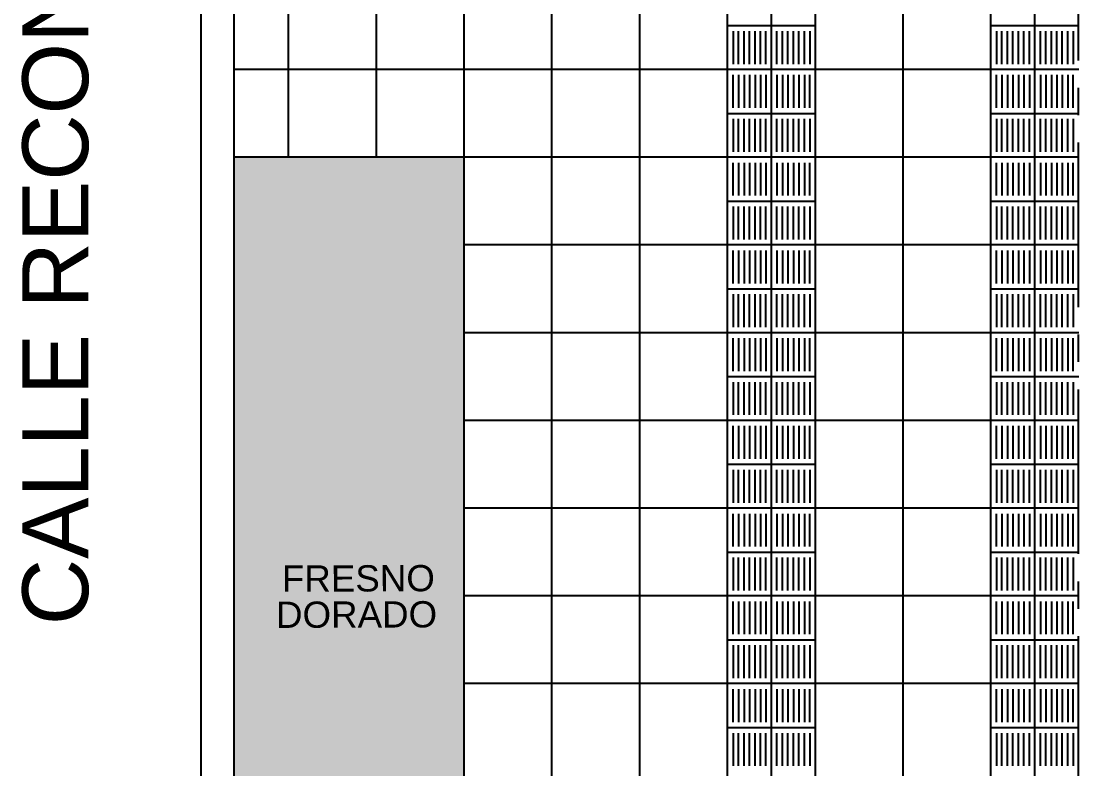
# Model space of a CAD drawing. Header units: inches. Extents: x -309 to 190, y -1585 to -1350.
# Drawn here: x -273.549 to -268.683, y -1401.116 to -1397.709 of the extents above; entities that cross this region are included whole.
import ezdxf

# ---------------------------------------------------------------- set-up
doc = ezdxf.new("R2010")
doc.units = ezdxf.units.IN
doc.header["$MEASUREMENT"] = 0
doc.linetypes.add('CENTER2', pattern=[1.125, 0.75, -0.125, 0.125, -0.125])
doc.linetypes.add('HIDDEN', pattern=[0.375, 0.25, -0.125])
for name, color, linetype in [('10-TEXTO', 9, 'CONTINUOUS'), ('CIEGOS', 9, 'CONTINUOUS'), ('DET', 9, 'CONTINUOUS'), ('lm', 9, 'HIDDEN'), ('NO VIDENTES', 9, 'CONTINUOUS'), ('TEXTVENT', 9, 'CONTINUOUS'), ('V2', 9, 'CONTINUOUS')]:
    doc.layers.add(name, color=color, linetype=linetype)
doc.styles.add('ARIAL', font='arial.ttf', dxfattribs={"height": 0.225})
doc.styles.add('ROMANS', font='arial.ttf')

msp = doc.modelspace()

# ---------------------------------------------------------------- hatches: boundary and pattern name
at = {"layer": 'DET'}
h = msp.add_hatch(dxfattribs=at)
h.set_pattern_fill('AR-CONC', color=256, scale=0.04, style=0)
h.set_pattern_definition([(50, (136.40562, -1150.64455), (0.28690407, -0.02510085), [0.03, -0.33]), (355, (136.40562, -1150.64455), (-0.05550053, 0.30087685), [0.024, -0.264]), (100.451444, (136.42953, -1150.64665), (0.23140354, 0.275776), [0.02549608, -0.28045684]), (46.1842, (136.40562, -1150.56455), (0.42689653, -0.0662077), [0.045, -0.495]), (96.63564, (136.4412, -1150.57007), (0.37386478, 0.38964744), [0.03824414, -0.4206855]), (351.18416, (136.4056, -1150.56455), (0.37386478, 0.38964744), [0.036, -0.396]), (21, (136.44562, -1150.58455), (0.23876282, -0.16104756), [0.03, -0.33]), (326, (136.44562, -1150.58455), (0.09732613, 0.29006002), [0.024, -0.264]), (71.451445, (136.46552, -1150.59797), (0.33608895, 0.12901246), [0.02549608, -0.28045684]), (37.5, (136.40562, -1150.64455), (0.004863942, 0.133157542), [0, -0.2608, 0, -0.268, 0, -0.265]), (7.5, (136.40562, -1150.64455), (0.105227815, 0.157764685), [0, -0.1528, 0, -0.2548, 0, -0.101]), (327.5, (136.31642, -1150.64455), (0.213528974, -0.009021949), [0, -0.1, 0, -0.312, 0, -0.414]), (317.5, (136.27642, -1150.64455), (0.23327447, 0.04004199), [0, -0.13, 0, -0.2072, 0, -0.294])])
h.paths.add_polyline_path([(-272.5818, -1398.3282), (-272.5819, -1412.7282), (-271.5319, -1412.7282), (-271.5319, -1398.3282)])

# ---------------------------------------------------------------- linework, layer by layer
at = {"layer": 'CIEGOS'}
for points in [[(-270.3319, -1415.8317), (-270.3318, -1378.8654)], [(-269.9319, -1415.6658), (-269.9318, -1379.0311)], [(-269.1319, -1415.334), (-269.1318, -1379.3625)]]:
    msp.add_lwpolyline(points, dxfattribs=at)
at = {"layer": 'DET'}
msp.add_line((-271.1319, -1416.1634), (-271.1318, -1378.5341), dxfattribs=at)
for points in [[(-271.5319, -1416.3293), (-271.5318, -1378.3684)], [(-270.7319, -1415.9975), (-270.7318, -1378.6997)], [(-270.1319, -1415.7487), (-270.1318, -1378.9483)], [(-269.5319, -1415.4999), (-269.5318, -1379.1968)], [(-268.9319, -1415.2511), (-268.9318, -1379.4453)], [(-272.3319, -1398.3282), (-272.3319, -1396.7282)], [(-271.9319, -1398.3282), (-271.9319, -1396.7282)], [(-270.3318, -1397.7282), (-269.9318, -1397.7282)], [(-269.1319, -1397.7282), (-268.7319, -1397.7282)], [(-268.7318, -1397.9282), (-272.5818, -1397.9282)], [(-270.3319, -1398.1282), (-269.9319, -1398.1282)], [(-269.1319, -1398.1282), (-268.7319, -1398.1282)], [(-268.7318, -1398.3282), (-271.5319, -1398.3282)], [(-270.3319, -1398.5282), (-269.9319, -1398.5282)], [(-269.1319, -1398.5282), (-268.7319, -1398.5282)], [(-268.7318, -1398.7282), (-271.5319, -1398.7282)], [(-270.3319, -1398.9282), (-269.9319, -1398.9282)], [(-269.1319, -1398.9282), (-268.7319, -1398.9282)], [(-268.7318, -1399.1282), (-271.5319, -1399.1282)], [(-270.3319, -1399.3282), (-269.9319, -1399.3282)], [(-269.1319, -1399.3282), (-268.7319, -1399.3282)], [(-268.7318, -1399.5282), (-271.5319, -1399.5282)], [(-270.3319, -1399.7282), (-269.9319, -1399.7282)], [(-269.1319, -1399.7282), (-268.7319, -1399.7282)], [(-268.7318, -1399.9282), (-271.5319, -1399.9282)], [(-270.3319, -1400.1282), (-269.9319, -1400.1282)], [(-269.1319, -1400.1282), (-268.7319, -1400.1282)], [(-268.7318, -1400.3282), (-271.5319, -1400.3282)], [(-268.7318, -1400.3282), (-271.5319, -1400.3282)], [(-270.3319, -1400.5282), (-269.9319, -1400.5282)], [(-269.1319, -1400.5282), (-268.7319, -1400.5282)], [(-268.7318, -1400.7282), (-271.5319, -1400.7282)], [(-270.3319, -1400.9282), (-269.9319, -1400.9282)], [(-269.1319, -1400.9282), (-268.7319, -1400.9282)]]:
    msp.add_lwpolyline(points, dxfattribs=at)
at = {"layer": 'lm', "linetype": 'CENTER2'}
msp.add_lwpolyline([(-268.7332, -1417.0117), (-268.7332, -1377.1114)], dxfattribs=at)
msp.add_lwpolyline([(-268.7332, -1417.0117), (-268.7332, -1377.1114)], dxfattribs=at)
at = {"layer": 'NO VIDENTES'}
for p, q in [((-270.3069, -1397.7532), (-270.3069, -1397.9032)), ((-270.2819, -1397.9032), (-270.2819, -1397.7532)), ((-270.2569, -1397.9032), (-270.2569, -1397.7532)), ((-270.2319, -1397.9032), (-270.2319, -1397.7532)), ((-270.2069, -1397.9032), (-270.2069, -1397.7532)), ((-270.1819, -1397.9032), (-270.1819, -1397.7532)), ((-270.1569, -1397.9032), (-270.1569, -1397.7532)), ((-270.1069, -1397.9032), (-270.1069, -1397.7532)), ((-270.0819, -1397.9032), (-270.0819, -1397.7532)), ((-270.0569, -1397.9032), (-270.0569, -1397.7532)), ((-270.0319, -1397.9032), (-270.0319, -1397.7532)), ((-270.0069, -1397.9032), (-270.0069, -1397.7532)), ((-269.9819, -1397.9032), (-269.9819, -1397.7532)), ((-269.9569, -1397.7532), (-269.9569, -1397.9032)), ((-269.1069, -1397.7532), (-269.1069, -1397.9032)), ((-269.0819, -1397.9032), (-269.0819, -1397.7532)), ((-269.0569, -1397.9032), (-269.0569, -1397.7532)), ((-269.0319, -1397.9032), (-269.0319, -1397.7532)), ((-269.0069, -1397.9032), (-269.0069, -1397.7532)), ((-268.9819, -1397.9032), (-268.9819, -1397.7532)), ((-268.9569, -1397.9032), (-268.9569, -1397.7532)), ((-268.9069, -1397.9032), (-268.9069, -1397.7532)), ((-268.8819, -1397.9032), (-268.8819, -1397.7532)), ((-268.8569, -1397.9032), (-268.8569, -1397.7532)), ((-268.8319, -1397.9032), (-268.8319, -1397.7532)), ((-268.8069, -1397.9032), (-268.8069, -1397.7532)), ((-268.7819, -1397.9032), (-268.7819, -1397.7532)), ((-268.7569, -1397.7532), (-268.7569, -1397.9032)), ((-270.3069, -1398.1032), (-270.3069, -1397.9532)), ((-270.2819, -1397.9532), (-270.2819, -1398.1032)), ((-270.2569, -1397.9532), (-270.2569, -1398.1032)), ((-270.2319, -1397.9532), (-270.2319, -1398.1032)), ((-270.2069, -1397.9532), (-270.2069, -1398.1032)), ((-270.1819, -1397.9532), (-270.1819, -1398.1032)), ((-270.1569, -1397.9532), (-270.1569, -1398.1032)), ((-270.1069, -1397.9532), (-270.1069, -1398.1032)), ((-270.0819, -1397.9532), (-270.0819, -1398.1032)), ((-270.0569, -1397.9532), (-270.0569, -1398.1032)), ((-270.0319, -1397.9532), (-270.0319, -1398.1032)), ((-270.0069, -1397.9532), (-270.0069, -1398.1032)), ((-269.9819, -1397.9532), (-269.9819, -1398.1032)), ((-269.9569, -1398.1032), (-269.9569, -1397.9532)), ((-269.1069, -1398.1032), (-269.1069, -1397.9532)), ((-269.0819, -1397.9532), (-269.0819, -1398.1032)), ((-269.0569, -1397.9532), (-269.0569, -1398.1032)), ((-269.0319, -1397.9532), (-269.0319, -1398.1032)), ((-269.0069, -1397.9532), (-269.0069, -1398.1032)), ((-268.9819, -1397.9532), (-268.9819, -1398.1032)), ((-268.9569, -1397.9532), (-268.9569, -1398.1032)), ((-268.9069, -1397.9532), (-268.9069, -1398.1032)), ((-268.8819, -1397.9532), (-268.8819, -1398.1032)), ((-268.8569, -1397.9532), (-268.8569, -1398.1032)), ((-268.8319, -1397.9532), (-268.8319, -1398.1032)), ((-268.8069, -1397.9532), (-268.8069, -1398.1032)), ((-268.7819, -1397.9532), (-268.7819, -1398.1032)), ((-268.7569, -1398.1032), (-268.7569, -1397.9532)), ((-270.3069, -1398.1532), (-270.3069, -1398.3032)), ((-270.2819, -1398.3032), (-270.2819, -1398.1532)), ((-270.2569, -1398.3032), (-270.2569, -1398.1532)), ((-270.2319, -1398.3032), (-270.2319, -1398.1532)), ((-270.2069, -1398.3032), (-270.2069, -1398.1532)), ((-270.1819, -1398.3032), (-270.1819, -1398.1532)), ((-270.1569, -1398.3032), (-270.1569, -1398.1532)), ((-270.1069, -1398.3032), (-270.1069, -1398.1532)), ((-270.0819, -1398.3032), (-270.0819, -1398.1532)), ((-270.0569, -1398.3032), (-270.0569, -1398.1532)), ((-270.0319, -1398.3032), (-270.0319, -1398.1532)), ((-270.0069, -1398.3032), (-270.0069, -1398.1532)), ((-269.9819, -1398.3032), (-269.9819, -1398.1532)), ((-269.9569, -1398.1532), (-269.9569, -1398.3032)), ((-269.1069, -1398.1532), (-269.1069, -1398.3032)), ((-269.0819, -1398.3032), (-269.0819, -1398.1532)), ((-269.0569, -1398.3032), (-269.0569, -1398.1532)), ((-269.0319, -1398.3032), (-269.0319, -1398.1532)), ((-269.0069, -1398.3032), (-269.0069, -1398.1532)), ((-268.9819, -1398.3032), (-268.9819, -1398.1532)), ((-268.9569, -1398.3032), (-268.9569, -1398.1532)), ((-268.9069, -1398.3032), (-268.9069, -1398.1532)), ((-268.8819, -1398.3032), (-268.8819, -1398.1532)), ((-268.8569, -1398.3032), (-268.8569, -1398.1532)), ((-268.8319, -1398.3032), (-268.8319, -1398.1532)), ((-268.8069, -1398.3032), (-268.8069, -1398.1532)), ((-268.7819, -1398.3032), (-268.7819, -1398.1532)), ((-268.7569, -1398.1532), (-268.7569, -1398.3032)), ((-270.3069, -1398.5032), (-270.3069, -1398.3532)), ((-270.2819, -1398.3532), (-270.2819, -1398.5032)), ((-270.2569, -1398.3532), (-270.2569, -1398.5032)), ((-270.2319, -1398.3532), (-270.2319, -1398.5032)), ((-270.2069, -1398.3532), (-270.2069, -1398.5032)), ((-270.1819, -1398.3532), (-270.1819, -1398.5032)), ((-270.1569, -1398.3532), (-270.1569, -1398.5032)), ((-270.1069, -1398.3532), (-270.1069, -1398.5032)), ((-270.0819, -1398.3532), (-270.0819, -1398.5032)), ((-270.0569, -1398.3532), (-270.0569, -1398.5032)), ((-270.0319, -1398.3532), (-270.0319, -1398.5032)), ((-270.0069, -1398.3532), (-270.0069, -1398.5032)), ((-269.9819, -1398.3532), (-269.9819, -1398.5032)), ((-269.9569, -1398.5032), (-269.9569, -1398.3532)), ((-269.1069, -1398.5032), (-269.1069, -1398.3532)), ((-269.0819, -1398.3532), (-269.0819, -1398.5032)), ((-269.0569, -1398.3532), (-269.0569, -1398.5032)), ((-269.0319, -1398.3532), (-269.0319, -1398.5032)), ((-269.0069, -1398.3532), (-269.0069, -1398.5032)), ((-268.9819, -1398.3532), (-268.9819, -1398.5032)), ((-268.9569, -1398.3532), (-268.9569, -1398.5032)), ((-268.9069, -1398.3532), (-268.9069, -1398.5032)), ((-268.8819, -1398.3532), (-268.8819, -1398.5032)), ((-268.8569, -1398.3532), (-268.8569, -1398.5032)), ((-268.8319, -1398.3532), (-268.8319, -1398.5032)), ((-268.8069, -1398.3532), (-268.8069, -1398.5032)), ((-268.7819, -1398.3532), (-268.7819, -1398.5032)), ((-268.7569, -1398.5032), (-268.7569, -1398.3532)), ((-270.3069, -1398.5532), (-270.3069, -1398.7032)), ((-270.2819, -1398.7032), (-270.2819, -1398.5532)), ((-270.2569, -1398.7032), (-270.2569, -1398.5532)), ((-270.2319, -1398.7032), (-270.2319, -1398.5532)), ((-270.2069, -1398.7032), (-270.2069, -1398.5532)), ((-270.1819, -1398.7032), (-270.1819, -1398.5532)), ((-270.1569, -1398.7032), (-270.1569, -1398.5532)), ((-270.1069, -1398.7032), (-270.1069, -1398.5532)), ((-270.0819, -1398.7032), (-270.0819, -1398.5532)), ((-270.0569, -1398.7032), (-270.0569, -1398.5532)), ((-270.0319, -1398.7032), (-270.0319, -1398.5532)), ((-270.0069, -1398.7032), (-270.0069, -1398.5532)), ((-269.9819, -1398.7032), (-269.9819, -1398.5532)), ((-269.9569, -1398.5532), (-269.9569, -1398.7032)), ((-269.1069, -1398.5532), (-269.1069, -1398.7032)), ((-269.0819, -1398.7032), (-269.0819, -1398.5532)), ((-269.0569, -1398.7032), (-269.0569, -1398.5532)), ((-269.0319, -1398.7032), (-269.0319, -1398.5532)), ((-269.0069, -1398.7032), (-269.0069, -1398.5532)), ((-268.9819, -1398.7032), (-268.9819, -1398.5532)), ((-268.9569, -1398.7032), (-268.9569, -1398.5532)), ((-268.9069, -1398.7032), (-268.9069, -1398.5532)), ((-268.8819, -1398.7032), (-268.8819, -1398.5532)), ((-268.8569, -1398.7032), (-268.8569, -1398.5532)), ((-268.8319, -1398.7032), (-268.8319, -1398.5532)), ((-268.8069, -1398.7032), (-268.8069, -1398.5532)), ((-268.7819, -1398.7032), (-268.7819, -1398.5532)), ((-268.7569, -1398.5532), (-268.7569, -1398.7032)), ((-270.3069, -1398.9032), (-270.3069, -1398.7532)), ((-270.2819, -1398.7532), (-270.2819, -1398.9032)), ((-270.2569, -1398.7532), (-270.2569, -1398.9032)), ((-270.2319, -1398.7532), (-270.2319, -1398.9032)), ((-270.2069, -1398.7532), (-270.2069, -1398.9032)), ((-270.1819, -1398.7532), (-270.1819, -1398.9032)), ((-270.1569, -1398.7532), (-270.1569, -1398.9032)), ((-270.1069, -1398.7532), (-270.1069, -1398.9032)), ((-270.0819, -1398.7532), (-270.0819, -1398.9032)), ((-270.0569, -1398.7532), (-270.0569, -1398.9032)), ((-270.0319, -1398.7532), (-270.0319, -1398.9032)), ((-270.0069, -1398.7532), (-270.0069, -1398.9032)), ((-269.9819, -1398.7532), (-269.9819, -1398.9032)), ((-269.9569, -1398.9032), (-269.9569, -1398.7532)), ((-269.1069, -1398.9032), (-269.1069, -1398.7532)), ((-269.0819, -1398.7532), (-269.0819, -1398.9032)), ((-269.0569, -1398.7532), (-269.0569, -1398.9032)), ((-269.0319, -1398.7532), (-269.0319, -1398.9032)), ((-269.0069, -1398.7532), (-269.0069, -1398.9032)), ((-268.9819, -1398.7532), (-268.9819, -1398.9032)), ((-268.9569, -1398.7532), (-268.9569, -1398.9032)), ((-268.9069, -1398.7532), (-268.9069, -1398.9032)), ((-268.8819, -1398.7532), (-268.8819, -1398.9032)), ((-268.8569, -1398.7532), (-268.8569, -1398.9032)), ((-268.8319, -1398.7532), (-268.8319, -1398.9032)), ((-268.8069, -1398.7532), (-268.8069, -1398.9032)), ((-268.7819, -1398.7532), (-268.7819, -1398.9032)), ((-268.7569, -1398.9032), (-268.7569, -1398.7532)), ((-270.3069, -1398.9532), (-270.3069, -1399.1032)), ((-270.2819, -1399.1032), (-270.2819, -1398.9532)), ((-270.2569, -1399.1032), (-270.2569, -1398.9532)), ((-270.2319, -1399.1032), (-270.2319, -1398.9532)), ((-270.2069, -1399.1032), (-270.2069, -1398.9532)), ((-270.1819, -1399.1032), (-270.1819, -1398.9532)), ((-270.1569, -1399.1032), (-270.1569, -1398.9532)), ((-270.1069, -1399.1032), (-270.1069, -1398.9532)), ((-270.0819, -1399.1032), (-270.0819, -1398.9532)), ((-270.0569, -1399.1032), (-270.0569, -1398.9532)), ((-270.0319, -1399.1032), (-270.0319, -1398.9532)), ((-270.0069, -1399.1032), (-270.0069, -1398.9532)), ((-269.9819, -1399.1032), (-269.9819, -1398.9532)), ((-269.9569, -1398.9532), (-269.9569, -1399.1032)), ((-269.1069, -1398.9532), (-269.1069, -1399.1032)), ((-269.0819, -1399.1032), (-269.0819, -1398.9532)), ((-269.0569, -1399.1032), (-269.0569, -1398.9532)), ((-269.0319, -1399.1032), (-269.0319, -1398.9532)), ((-269.0069, -1399.1032), (-269.0069, -1398.9532)), ((-268.9819, -1399.1032), (-268.9819, -1398.9532)), ((-268.9569, -1399.1032), (-268.9569, -1398.9532)), ((-268.9069, -1399.1032), (-268.9069, -1398.9532)), ((-268.8819, -1399.1032), (-268.8819, -1398.9532)), ((-268.8569, -1399.1032), (-268.8569, -1398.9532)), ((-268.8319, -1399.1032), (-268.8319, -1398.9532)), ((-268.8069, -1399.1032), (-268.8069, -1398.9532)), ((-268.7819, -1399.1032), (-268.7819, -1398.9532)), ((-268.7569, -1398.9532), (-268.7569, -1399.1032)), ((-270.3069, -1399.3032), (-270.3069, -1399.1532)), ((-270.2819, -1399.1532), (-270.2819, -1399.3032)), ((-270.2569, -1399.1532), (-270.2569, -1399.3032)), ((-270.2319, -1399.1532), (-270.2319, -1399.3032)), ((-270.2069, -1399.1532), (-270.2069, -1399.3032)), ((-270.1819, -1399.1532), (-270.1819, -1399.3032)), ((-270.1569, -1399.1532), (-270.1569, -1399.3032)), ((-270.1069, -1399.1532), (-270.1069, -1399.3032)), ((-270.0819, -1399.1532), (-270.0819, -1399.3032)), ((-270.0569, -1399.1532), (-270.0569, -1399.3032)), ((-270.0319, -1399.1532), (-270.0319, -1399.3032)), ((-270.0069, -1399.1532), (-270.0069, -1399.3032)), ((-269.9819, -1399.1532), (-269.9819, -1399.3032)), ((-269.9569, -1399.3032), (-269.9569, -1399.1532)), ((-269.1069, -1399.3032), (-269.1069, -1399.1532)), ((-269.0819, -1399.1532), (-269.0819, -1399.3032)), ((-269.0569, -1399.1532), (-269.0569, -1399.3032)), ((-269.0319, -1399.1532), (-269.0319, -1399.3032)), ((-269.0069, -1399.1532), (-269.0069, -1399.3032)), ((-268.9819, -1399.1532), (-268.9819, -1399.3032)), ((-268.9569, -1399.1532), (-268.9569, -1399.3032)), ((-268.9069, -1399.1532), (-268.9069, -1399.3032)), ((-268.8819, -1399.1532), (-268.8819, -1399.3032)), ((-268.8569, -1399.1532), (-268.8569, -1399.3032)), ((-268.8319, -1399.1532), (-268.8319, -1399.3032)), ((-268.8069, -1399.1532), (-268.8069, -1399.3032)), ((-268.7819, -1399.1532), (-268.7819, -1399.3032)), ((-268.7569, -1399.3032), (-268.7569, -1399.1532)), ((-270.3069, -1399.3532), (-270.3069, -1399.5032)), ((-270.2819, -1399.5032), (-270.2819, -1399.3532)), ((-270.2569, -1399.5032), (-270.2569, -1399.3532)), ((-270.2319, -1399.5032), (-270.2319, -1399.3532)), ((-270.2069, -1399.5032), (-270.2069, -1399.3532)), ((-270.1819, -1399.5032), (-270.1819, -1399.3532)), ((-270.1569, -1399.5032), (-270.1569, -1399.3532)), ((-270.1069, -1399.5032), (-270.1069, -1399.3532)), ((-270.0819, -1399.5032), (-270.0819, -1399.3532)), ((-270.0569, -1399.5032), (-270.0569, -1399.3532)), ((-270.0319, -1399.5032), (-270.0319, -1399.3532)), ((-270.0069, -1399.5032), (-270.0069, -1399.3532)), ((-269.9819, -1399.5032), (-269.9819, -1399.3532)), ((-269.9569, -1399.3532), (-269.9569, -1399.5032)), ((-269.1069, -1399.3532), (-269.1069, -1399.5032)), ((-269.0819, -1399.5032), (-269.0819, -1399.3532)), ((-269.0569, -1399.5032), (-269.0569, -1399.3532)), ((-269.0319, -1399.5032), (-269.0319, -1399.3532)), ((-269.0069, -1399.5032), (-269.0069, -1399.3532)), ((-268.9819, -1399.5032), (-268.9819, -1399.3532)), ((-268.9569, -1399.5032), (-268.9569, -1399.3532)), ((-268.9069, -1399.5032), (-268.9069, -1399.3532)), ((-268.8819, -1399.5032), (-268.8819, -1399.3532)), ((-268.8569, -1399.5032), (-268.8569, -1399.3532)), ((-268.8319, -1399.5032), (-268.8319, -1399.3532)), ((-268.8069, -1399.5032), (-268.8069, -1399.3532)), ((-268.7819, -1399.5032), (-268.7819, -1399.3532)), ((-268.7569, -1399.3532), (-268.7569, -1399.5032)), ((-270.3069, -1399.7032), (-270.3069, -1399.5532)), ((-270.2819, -1399.5532), (-270.2819, -1399.7032)), ((-270.2569, -1399.5532), (-270.2569, -1399.7032)), ((-270.2319, -1399.5532), (-270.2319, -1399.7032)), ((-270.2069, -1399.5532), (-270.2069, -1399.7032)), ((-270.1819, -1399.5532), (-270.1819, -1399.7032)), ((-270.1569, -1399.5532), (-270.1569, -1399.7032)), ((-270.1069, -1399.5532), (-270.1069, -1399.7032)), ((-270.0819, -1399.5532), (-270.0819, -1399.7032)), ((-270.0569, -1399.5532), (-270.0569, -1399.7032)), ((-270.0319, -1399.5532), (-270.0319, -1399.7032)), ((-270.0069, -1399.5532), (-270.0069, -1399.7032)), ((-269.9819, -1399.5532), (-269.9819, -1399.7032)), ((-269.9569, -1399.7032), (-269.9569, -1399.5532)), ((-269.1069, -1399.7032), (-269.1069, -1399.5532)), ((-269.0819, -1399.5532), (-269.0819, -1399.7032)), ((-269.0569, -1399.5532), (-269.0569, -1399.7032)), ((-269.0319, -1399.5532), (-269.0319, -1399.7032)), ((-269.0069, -1399.5532), (-269.0069, -1399.7032)), ((-268.9819, -1399.5532), (-268.9819, -1399.7032)), ((-268.9569, -1399.5532), (-268.9569, -1399.7032)), ((-268.9069, -1399.5532), (-268.9069, -1399.7032)), ((-268.8819, -1399.5532), (-268.8819, -1399.7032)), ((-268.8569, -1399.5532), (-268.8569, -1399.7032)), ((-268.8319, -1399.5532), (-268.8319, -1399.7032)), ((-268.8069, -1399.5532), (-268.8069, -1399.7032)), ((-268.7819, -1399.5532), (-268.7819, -1399.7032)), ((-268.7569, -1399.7032), (-268.7569, -1399.5532)), ((-270.3069, -1399.7532), (-270.3069, -1399.9032)), ((-270.2819, -1399.9032), (-270.2819, -1399.7532)), ((-270.2569, -1399.9032), (-270.2569, -1399.7532)), ((-270.2319, -1399.9032), (-270.2319, -1399.7532)), ((-270.2069, -1399.9032), (-270.2069, -1399.7532)), ((-270.1819, -1399.9032), (-270.1819, -1399.7532)), ((-270.1569, -1399.9032), (-270.1569, -1399.7532)), ((-270.1069, -1399.9032), (-270.1069, -1399.7532)), ((-270.0819, -1399.9032), (-270.0819, -1399.7532)), ((-270.0569, -1399.9032), (-270.0569, -1399.7532)), ((-270.0319, -1399.9032), (-270.0319, -1399.7532)), ((-270.0069, -1399.9032), (-270.0069, -1399.7532)), ((-269.9819, -1399.9032), (-269.9819, -1399.7532)), ((-269.9569, -1399.7532), (-269.9569, -1399.9032)), ((-269.1069, -1399.7532), (-269.1069, -1399.9032)), ((-269.0819, -1399.9032), (-269.0819, -1399.7532)), ((-269.0569, -1399.9032), (-269.0569, -1399.7532)), ((-269.0319, -1399.9032), (-269.0319, -1399.7532)), ((-269.0069, -1399.9032), (-269.0069, -1399.7532)), ((-268.9819, -1399.9032), (-268.9819, -1399.7532)), ((-268.9569, -1399.9032), (-268.9569, -1399.7532)), ((-268.9069, -1399.9032), (-268.9069, -1399.7532)), ((-268.8819, -1399.9032), (-268.8819, -1399.7532)), ((-268.8569, -1399.9032), (-268.8569, -1399.7532)), ((-268.8319, -1399.9032), (-268.8319, -1399.7532)), ((-268.8069, -1399.9032), (-268.8069, -1399.7532)), ((-268.7819, -1399.9032), (-268.7819, -1399.7532)), ((-268.7569, -1399.7532), (-268.7569, -1399.9032)), ((-270.3069, -1400.1032), (-270.3069, -1399.9532)), ((-270.2819, -1399.9532), (-270.2819, -1400.1032)), ((-270.2569, -1399.9532), (-270.2569, -1400.1032)), ((-270.2319, -1399.9532), (-270.2319, -1400.1032)), ((-270.2069, -1399.9532), (-270.2069, -1400.1032)), ((-270.1819, -1399.9532), (-270.1819, -1400.1032)), ((-270.1569, -1399.9532), (-270.1569, -1400.1032)), ((-270.1069, -1399.9532), (-270.1069, -1400.1032)), ((-270.0819, -1399.9532), (-270.0819, -1400.1032)), ((-270.0569, -1399.9532), (-270.0569, -1400.1032)), ((-270.0319, -1399.9532), (-270.0319, -1400.1032)), ((-270.0069, -1399.9532), (-270.0069, -1400.1032)), ((-269.9819, -1399.9532), (-269.9819, -1400.1032)), ((-269.9569, -1400.1032), (-269.9569, -1399.9532)), ((-269.1069, -1400.1032), (-269.1069, -1399.9532)), ((-269.0819, -1399.9532), (-269.0819, -1400.1032)), ((-269.0569, -1399.9532), (-269.0569, -1400.1032)), ((-269.0319, -1399.9532), (-269.0319, -1400.1032)), ((-269.0069, -1399.9532), (-269.0069, -1400.1032)), ((-268.9819, -1399.9532), (-268.9819, -1400.1032)), ((-268.9569, -1399.9532), (-268.9569, -1400.1032)), ((-268.9069, -1399.9532), (-268.9069, -1400.1032)), ((-268.8819, -1399.9532), (-268.8819, -1400.1032)), ((-268.8569, -1399.9532), (-268.8569, -1400.1032)), ((-268.8319, -1399.9532), (-268.8319, -1400.1032)), ((-268.8069, -1399.9532), (-268.8069, -1400.1032)), ((-268.7819, -1399.9532), (-268.7819, -1400.1032)), ((-268.7569, -1400.1032), (-268.7569, -1399.9532)), ((-270.3069, -1400.1532), (-270.3069, -1400.3032)), ((-270.2819, -1400.3032), (-270.2819, -1400.1532)), ((-270.2569, -1400.3032), (-270.2569, -1400.1532)), ((-270.2319, -1400.3032), (-270.2319, -1400.1532)), ((-270.2069, -1400.3032), (-270.2069, -1400.1532)), ((-270.1819, -1400.3032), (-270.1819, -1400.1532)), ((-270.1569, -1400.3032), (-270.1569, -1400.1532)), ((-270.1069, -1400.3032), (-270.1069, -1400.1532)), ((-270.0819, -1400.3032), (-270.0819, -1400.1532)), ((-270.0569, -1400.3032), (-270.0569, -1400.1532)), ((-270.0319, -1400.3032), (-270.0319, -1400.1532)), ((-270.0069, -1400.3032), (-270.0069, -1400.1532)), ((-269.9819, -1400.3032), (-269.9819, -1400.1532)), ((-269.9569, -1400.1532), (-269.9569, -1400.3032)), ((-269.1069, -1400.1532), (-269.1069, -1400.3032)), ((-269.0819, -1400.3032), (-269.0819, -1400.1532)), ((-269.0569, -1400.3032), (-269.0569, -1400.1532)), ((-269.0319, -1400.3032), (-269.0319, -1400.1532)), ((-269.0069, -1400.3032), (-269.0069, -1400.1532)), ((-268.9819, -1400.3032), (-268.9819, -1400.1532)), ((-268.9569, -1400.3032), (-268.9569, -1400.1532)), ((-268.9069, -1400.3032), (-268.9069, -1400.1532)), ((-268.8819, -1400.3032), (-268.8819, -1400.1532)), ((-268.8569, -1400.3032), (-268.8569, -1400.1532)), ((-268.8319, -1400.3032), (-268.8319, -1400.1532)), ((-268.8069, -1400.3032), (-268.8069, -1400.1532)), ((-268.7819, -1400.3032), (-268.7819, -1400.1532)), ((-268.7569, -1400.1532), (-268.7569, -1400.3032)), ((-270.3069, -1400.5032), (-270.3069, -1400.3532)), ((-270.2819, -1400.3532), (-270.2819, -1400.5032)), ((-270.2569, -1400.3532), (-270.2569, -1400.5032)), ((-270.2319, -1400.3532), (-270.2319, -1400.5032)), ((-270.2069, -1400.3532), (-270.2069, -1400.5032)), ((-270.1819, -1400.3532), (-270.1819, -1400.5032)), ((-270.1569, -1400.3532), (-270.1569, -1400.5032)), ((-270.1069, -1400.3532), (-270.1069, -1400.5032)), ((-270.0819, -1400.3532), (-270.0819, -1400.5032)), ((-270.0569, -1400.3532), (-270.0569, -1400.5032)), ((-270.0319, -1400.3532), (-270.0319, -1400.5032)), ((-270.0069, -1400.3532), (-270.0069, -1400.5032)), ((-269.9819, -1400.3532), (-269.9819, -1400.5032)), ((-269.9569, -1400.5032), (-269.9569, -1400.3532)), ((-269.1069, -1400.5032), (-269.1069, -1400.3532)), ((-269.0819, -1400.3532), (-269.0819, -1400.5032)), ((-269.0569, -1400.3532), (-269.0569, -1400.5032)), ((-269.0319, -1400.3532), (-269.0319, -1400.5032)), ((-269.0069, -1400.3532), (-269.0069, -1400.5032)), ((-268.9819, -1400.3532), (-268.9819, -1400.5032)), ((-268.9569, -1400.3532), (-268.9569, -1400.5032)), ((-268.9069, -1400.3532), (-268.9069, -1400.5032)), ((-268.8819, -1400.3532), (-268.8819, -1400.5032)), ((-268.8569, -1400.3532), (-268.8569, -1400.5032)), ((-268.8319, -1400.3532), (-268.8319, -1400.5032)), ((-268.8069, -1400.3532), (-268.8069, -1400.5032)), ((-268.7819, -1400.3532), (-268.7819, -1400.5032)), ((-268.7569, -1400.5032), (-268.7569, -1400.3532)), ((-270.3069, -1400.5532), (-270.3069, -1400.7032)), ((-270.2819, -1400.7032), (-270.2819, -1400.5532)), ((-270.2569, -1400.7032), (-270.2569, -1400.5532)), ((-270.2319, -1400.7032), (-270.2319, -1400.5532)), ((-270.2069, -1400.7032), (-270.2069, -1400.5532)), ((-270.1819, -1400.7032), (-270.1819, -1400.5532)), ((-270.1569, -1400.7032), (-270.1569, -1400.5532)), ((-270.1069, -1400.7032), (-270.1069, -1400.5532)), ((-270.0819, -1400.7032), (-270.0819, -1400.5532)), ((-270.0569, -1400.7032), (-270.0569, -1400.5532)), ((-270.0319, -1400.7032), (-270.0319, -1400.5532)), ((-270.0069, -1400.7032), (-270.0069, -1400.5532)), ((-269.9819, -1400.7032), (-269.9819, -1400.5532)), ((-269.9569, -1400.5532), (-269.9569, -1400.7032)), ((-269.1069, -1400.5532), (-269.1069, -1400.7032)), ((-269.0819, -1400.7032), (-269.0819, -1400.5532)), ((-269.0569, -1400.7032), (-269.0569, -1400.5532)), ((-269.0319, -1400.7032), (-269.0319, -1400.5532)), ((-269.0069, -1400.7032), (-269.0069, -1400.5532)), ((-268.9819, -1400.7032), (-268.9819, -1400.5532)), ((-268.9569, -1400.7032), (-268.9569, -1400.5532)), ((-268.9069, -1400.7032), (-268.9069, -1400.5532)), ((-268.8819, -1400.7032), (-268.8819, -1400.5532)), ((-268.8569, -1400.7032), (-268.8569, -1400.5532)), ((-268.8319, -1400.7032), (-268.8319, -1400.5532)), ((-268.8069, -1400.7032), (-268.8069, -1400.5532)), ((-268.7819, -1400.7032), (-268.7819, -1400.5532)), ((-268.7569, -1400.5532), (-268.7569, -1400.7032)), ((-270.3069, -1400.9032), (-270.3069, -1400.7532)), ((-270.2819, -1400.7532), (-270.2819, -1400.9032)), ((-270.2569, -1400.7532), (-270.2569, -1400.9032)), ((-270.2319, -1400.7532), (-270.2319, -1400.9032)), ((-270.2069, -1400.7532), (-270.2069, -1400.9032)), ((-270.1819, -1400.7532), (-270.1819, -1400.9032)), ((-270.1569, -1400.7532), (-270.1569, -1400.9032)), ((-270.1069, -1400.7532), (-270.1069, -1400.9032)), ((-270.0819, -1400.7532), (-270.0819, -1400.9032)), ((-270.0569, -1400.7532), (-270.0569, -1400.9032)), ((-270.0319, -1400.7532), (-270.0319, -1400.9032)), ((-270.0069, -1400.7532), (-270.0069, -1400.9032)), ((-269.9819, -1400.7532), (-269.9819, -1400.9032)), ((-269.9569, -1400.9032), (-269.9569, -1400.7532)), ((-269.1069, -1400.9032), (-269.1069, -1400.7532)), ((-269.0819, -1400.7532), (-269.0819, -1400.9032)), ((-269.0569, -1400.7532), (-269.0569, -1400.9032)), ((-269.0319, -1400.7532), (-269.0319, -1400.9032)), ((-269.0069, -1400.7532), (-269.0069, -1400.9032)), ((-268.9819, -1400.7532), (-268.9819, -1400.9032)), ((-268.9569, -1400.7532), (-268.9569, -1400.9032)), ((-268.9069, -1400.7532), (-268.9069, -1400.9032)), ((-268.8819, -1400.7532), (-268.8819, -1400.9032)), ((-268.8569, -1400.7532), (-268.8569, -1400.9032)), ((-268.8319, -1400.7532), (-268.8319, -1400.9032)), ((-268.8069, -1400.7532), (-268.8069, -1400.9032)), ((-268.7819, -1400.7532), (-268.7819, -1400.9032)), ((-268.7569, -1400.9032), (-268.7569, -1400.7532)), ((-270.3069, -1400.9532), (-270.3069, -1401.1032)), ((-270.2819, -1401.1032), (-270.2819, -1400.9532)), ((-270.2569, -1401.1032), (-270.2569, -1400.9532)), ((-270.2319, -1401.1032), (-270.2319, -1400.9532)), ((-270.2069, -1401.1032), (-270.2069, -1400.9532)), ((-270.1819, -1401.1032), (-270.1819, -1400.9532)), ((-270.1569, -1401.1032), (-270.1569, -1400.9532)), ((-270.1069, -1401.1032), (-270.1069, -1400.9532)), ((-270.0819, -1401.1032), (-270.0819, -1400.9532)), ((-270.0569, -1401.1032), (-270.0569, -1400.9532)), ((-270.0319, -1401.1032), (-270.0319, -1400.9532)), ((-270.0069, -1401.1032), (-270.0069, -1400.9532)), ((-269.9819, -1401.1032), (-269.9819, -1400.9532)), ((-269.9569, -1400.9532), (-269.9569, -1401.1032)), ((-269.1069, -1400.9532), (-269.1069, -1401.1032)), ((-269.0819, -1401.1032), (-269.0819, -1400.9532)), ((-269.0569, -1401.1032), (-269.0569, -1400.9532)), ((-269.0319, -1401.1032), (-269.0319, -1400.9532)), ((-269.0069, -1401.1032), (-269.0069, -1400.9532)), ((-268.9819, -1401.1032), (-268.9819, -1400.9532)), ((-268.9569, -1401.1032), (-268.9569, -1400.9532)), ((-268.9069, -1401.1032), (-268.9069, -1400.9532)), ((-268.8819, -1401.1032), (-268.8819, -1400.9532)), ((-268.8569, -1401.1032), (-268.8569, -1400.9532)), ((-268.8319, -1401.1032), (-268.8319, -1400.9532)), ((-268.8069, -1401.1032), (-268.8069, -1400.9532)), ((-268.7819, -1401.1032), (-268.7819, -1400.9532)), ((-268.7569, -1400.9532), (-268.7569, -1401.1032))]:
    msp.add_line(p, q, dxfattribs=at)
at = {"layer": 'V2'}
for points in [[(-272.7318, -1415.4082, 0.414214), (-264.7318, -1423.4082), (-172.7318, -1423.4082, 0.414214), (-164.7318, -1415.4082), (-164.7318, -1390.4819, 0.330583), (-171.8369, -1380.9101), (-202.5175, -1371.6307, 0.073558), (-204.8335, -1371.2882), (-264.7318, -1371.2882, 0.414214), (-272.7318, -1379.2882)], [(-272.5818, -1415.4082, 0.414214), (-264.7318, -1423.2582), (-172.7318, -1423.2582, 0.414214), (-164.8818, -1415.4082), (-164.8818, -1390.4819, 0.330583), (-171.8803, -1381.0537), (-202.5609, -1371.7743, 0.073558), (-204.8335, -1371.4382), (-264.7318, -1371.4382, 0.414214), (-272.5818, -1379.2882)]]:
    msp.add_lwpolyline(points, format="xyb", close=True, dxfattribs=at)
msp.add_lwpolyline([(-272.5818, -1412.7282), (-271.5319, -1412.7282), (-271.5319, -1398.3282), (-272.5818, -1398.3282)], close=True, dxfattribs=at)

# ---------------------------------------------------------------- texts
at = {"layer": '10-TEXTO', "style": 'ROMANS'}
for s, p in [('FRESNO', (-272.362, -1400.3092)), ('DORADO', (-272.3888, -1400.4741))]:
    msp.add_text(s, height=0.1197, rotation=0.191, dxfattribs=at).set_placement(p)
at = {"layer": 'TEXTVENT', "insert": (-273.5447, -1400.4619), "char_height": 0.3, "width": 22.055144, "attachment_point": 1, "rotation": 90, "style": 'ARIAL'}
msp.add_mtext('CALLE RECONQUISTA', dxfattribs=at)

doc.saveas('drawing.dxf')
